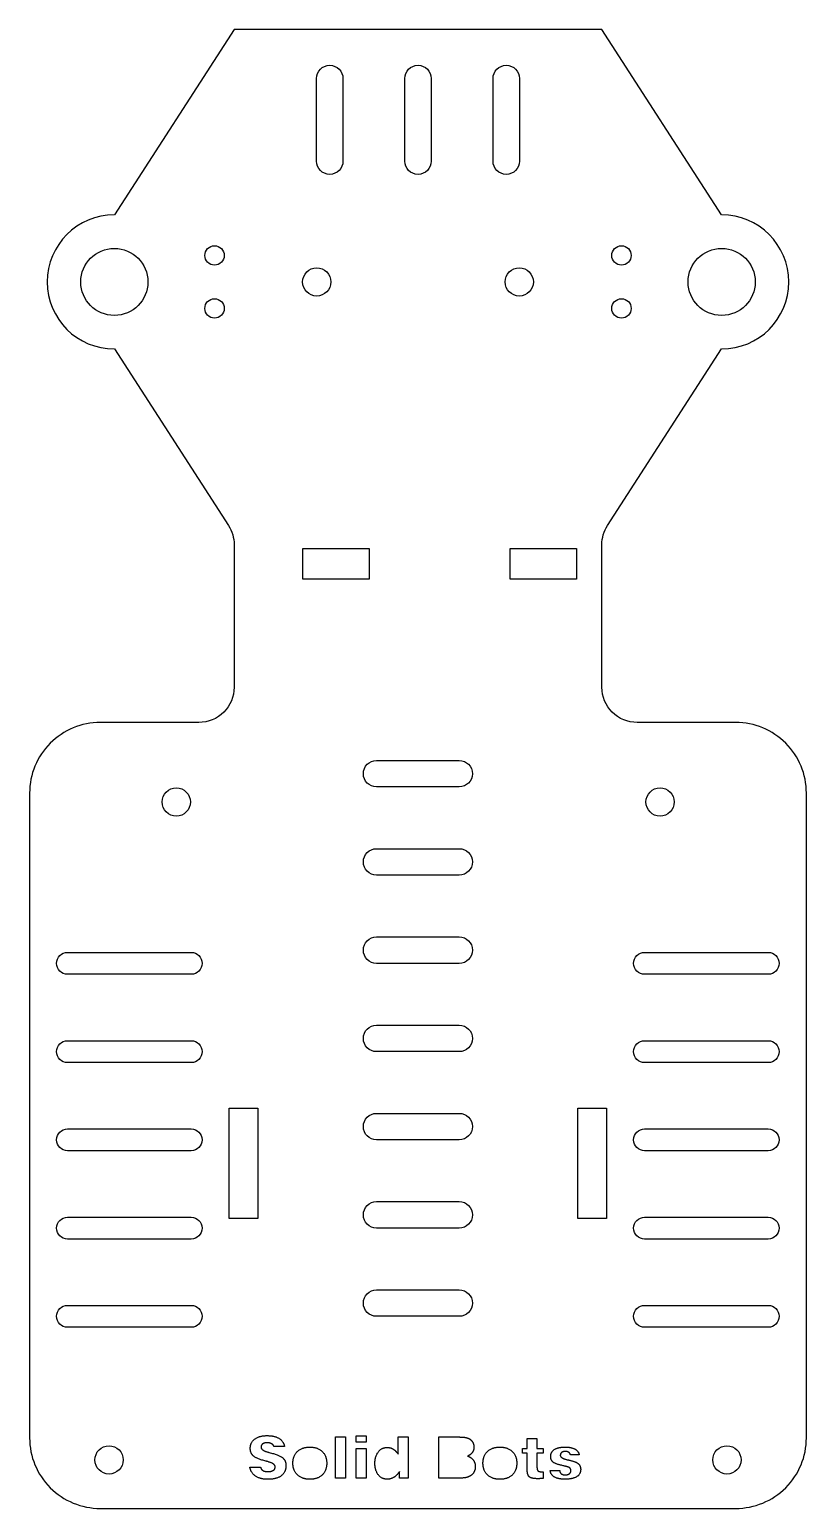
# Model space of a CAD drawing. Header units: millimetres. Extents: x 26 to 114, y 16 to 184.
import ezdxf

# ---------------------------------------------------------------- set-up
doc = ezdxf.new("R2010")
doc.units = ezdxf.units.MM

msp = doc.modelspace()

# ---------------------------------------------------------------- linework, layer by layer
for p, q in [((54.89, 23), (53.68, 23)), ((88.25, 22.09), (87.26, 22.09)), ((50.95, 20.67), (52.17, 20.67)), ((84.98, 20.28), (86.05, 20.28))]:
    msp.add_line(p, q)
for points in [[(94.83, 105.07, -0.414214), (90.83, 109.07), (90.83, 125.22, -0.144392), (91.47, 127.39), (104.4, 147.4, 1), (104.4, 162.6), (90.83, 183.6), (49.17, 183.6), (35.6, 162.6, 1), (35.6, 147.4), (48.53, 127.39, -0.144392), (49.17, 125.22), (49.17, 109.07, -0.414214), (45.17, 105.07), (34, 105.07, 0.414214), (26, 97.07), (26, 24, 0.414214), (34, 16), (106, 16, 0.414214), (114, 24), (114, 97.07, 0.414214), (106, 105.07)], [(61.5, 178.05), (61.5, 168.69, -1), (58.5, 168.69), (58.5, 178.05, -1)], [(68.5, 178.05, -1), (71.5, 178.05), (71.5, 168.69, -1), (68.5, 168.69)], [(81.5, 168.69, -1), (78.5, 168.69), (78.5, 178.05, -1), (81.5, 178.05)], [(74.67, 100.77, -1), (74.67, 97.77), (65.31, 97.77, -1), (65.31, 100.77)], [(74.67, 90.77, -1), (74.67, 87.77), (65.31, 87.77, -1), (65.31, 90.77)], [(74.67, 80.77, -1), (74.67, 77.77), (65.31, 77.77, -1), (65.31, 80.77)], [(44.3, 79.01, -1), (44.3, 76.53), (30.3, 76.53, -1), (30.3, 79.01)], [(109.67, 79.01, -1), (109.67, 76.53), (95.67, 76.53, -1), (95.67, 79.01)], [(65.31, 70.77), (74.67, 70.77, -1), (74.67, 67.77), (65.31, 67.77, -1)], [(44.3, 69.01, -1), (44.3, 66.53), (30.3, 66.53, -1), (30.3, 69.01)], [(95.67, 66.53, -1), (95.67, 69.01), (109.67, 69.01, -1), (109.67, 66.53)], [(65.31, 57.77, -1), (65.31, 60.77), (74.67, 60.77, -1), (74.67, 57.77)], [(44.3, 59.01, -1), (44.3, 56.53), (30.3, 56.53, -1), (30.3, 59.01)], [(109.67, 59.01, -1), (109.67, 56.53), (95.67, 56.53, -1), (95.67, 59.01)], [(65.31, 47.77, -1), (65.31, 50.77), (74.67, 50.77, -1), (74.67, 47.77)], [(44.3, 49.01, -1), (44.3, 46.53), (30.3, 46.53, -1), (30.3, 49.01)], [(109.67, 49.01, -1), (109.67, 46.53), (95.67, 46.53, -1), (95.67, 49.01)], [(65.31, 37.77, -1), (65.31, 40.77), (74.67, 40.77, -1), (74.67, 37.77)], [(44.3, 39.01, -1), (44.3, 36.53), (30.3, 36.53, -1), (30.3, 39.01)], [(95.67, 36.53, -1), (95.67, 39.01), (109.67, 39.01, -1), (109.67, 36.53)]]:
    msp.add_lwpolyline(points, format="xyb", close=True)
for points in [[(64.45, 124.8), (64.45, 121.3), (56.95, 121.3), (56.95, 124.8)], [(87.95, 124.8), (87.95, 121.3), (80.45, 121.3), (80.45, 124.8)], [(48.6, 61.35), (51.85, 61.35), (51.85, 48.85), (48.6, 48.85)], [(88.12, 61.35), (91.37, 61.35), (91.37, 48.85), (88.12, 48.85)], [(60.64, 19.43), (60.64, 24.1), (61.78, 24.1), (61.78, 19.43)], [(62.99, 23.5), (62.99, 24.23), (64.12, 24.23), (64.12, 23.5)], [(62.99, 19.43), (62.99, 22.8), (64.12, 22.8), (64.12, 19.43)]]:
    msp.add_lwpolyline(points, close=True)
for points in [[(67.76, 22.15), (67.76, 24.1), (68.87, 24.1), (68.87, 19.43), (67.91, 19.43), (67.91, 20.18)], [(74.47, 19.43), (72.36, 19.43), (72.36, 24.1), (74.27, 24.1)], [(82.37, 20.42), (82.37, 22.28), (81.85, 22.28), (81.85, 22.8), (82.37, 22.8), (82.37, 23.94), (83.48, 23.94), (83.48, 22.8), (84.18, 22.8), (84.18, 22.28), (83.48, 22.28), (83.48, 20.66)], [(84.07, 20.15), (84.18, 20.15), (84.18, 19.4)]]:
    msp.add_lwpolyline(points)
for centre, radius in [((35.6, 155), 3.8), ((46.95, 158), 1.1), ((93.05, 158), 1.1), ((104.4, 155), 3.8), ((58.53, 155), 1.6), ((81.47, 155), 1.6), ((46.95, 152), 1.1), ((93.05, 152), 1.1), ((42.62, 96.06), 1.6), ((97.42, 96.06), 1.6), ((35, 21.5), 1.6), ((105, 21.5), 1.6)]:
    msp.add_circle(centre, radius)
for points in [[(51, 22.82), (51, 23.48), (52.02, 24.25), (52.88, 24.25)], [(52.88, 24.25), (53.75, 24.25), (54.76, 23.62), (54.89, 23)], [(74.27, 24.1), (74.89, 24.1), (75.45, 24.04), (75.65, 23.97)], [(75.65, 23.97), (75.97, 23.85), (76.34, 23.29), (76.34, 22.93)], [(52.75, 21.36), (51.66, 21.65), (51, 22.27), (51, 22.82)], [(52.9, 23.44), (52.59, 23.44), (52.22, 23.18), (52.22, 22.95)], [(52.22, 22.95), (52.22, 22.57), (53.07, 22.36)], [(53.68, 23), (53.63, 23.21), (53.23, 23.44), (52.9, 23.44)], [(53.07, 22.36), (53.11, 22.35), (53.14, 22.34)], [(53.14, 22.34), (54.32, 22.04), (55.04, 21.42), (55.04, 20.86)], [(55.83, 21.12), (55.83, 21.96), (56.86, 22.95), (57.75, 22.95)], [(57.75, 22.95), (58.63, 22.95), (59.66, 21.97), (59.66, 21.12)], [(65.12, 21.11), (65.12, 21.92), (65.9, 22.91), (66.52, 22.91)], [(66.52, 22.91), (66.88, 22.91), (67.46, 22.56), (67.76, 22.15)], [(76.34, 22.93), (76.34, 22.6), (75.96, 22.07), (75.62, 21.93)], [(75.62, 21.93), (76.06, 21.77), (76.49, 21.18), (76.49, 20.73)], [(77.36, 21.12), (77.36, 21.96), (78.39, 22.95), (79.28, 22.95)], [(79.28, 22.95), (80.16, 22.95), (81.19, 21.97), (81.19, 21.12)], [(85.03, 21.87), (85.03, 22.4), (85.87, 22.95), (86.68, 22.95)], [(86.53, 20.82), (85.62, 21.01), (85.03, 21.45), (85.03, 21.87)], [(86.68, 22.46), (86.43, 22.46), (86.12, 22.22), (86.12, 22.02)], [(86.12, 22.02), (86.12, 21.7), (86.9, 21.52)], [(86.68, 22.95), (87.37, 22.95), (88.19, 22.5), (88.25, 22.09)], [(87.26, 22.09), (87.22, 22.27), (86.91, 22.46), (86.68, 22.46)], [(52.97, 19.3), (52.13, 19.3), (51.08, 20.01), (50.95, 20.67)], [(52.17, 20.67), (52.22, 20.42), (52.64, 20.17), (52.99, 20.17)], [(52.98, 21.3), (52.83, 21.34), (52.75, 21.36)], [(55.04, 20.86), (55.04, 20.09), (53.98, 19.3), (52.97, 19.3)], [(53.82, 20.7), (53.82, 21.08), (52.98, 21.3)], [(52.99, 20.17), (53.39, 20.17), (53.82, 20.44), (53.82, 20.7)], [(57.75, 19.3), (56.87, 19.3), (55.83, 20.29), (55.83, 21.12)], [(59.66, 21.12), (59.66, 20.28), (58.63, 19.3), (57.75, 19.3)], [(66.52, 19.31), (65.89, 19.31), (65.12, 20.3), (65.12, 21.11)], [(67.91, 20.18), (67.61, 19.74), (66.91, 19.31), (66.52, 19.31)], [(76.49, 20.73), (76.49, 20.36), (76.16, 19.8), (75.85, 19.65)], [(79.28, 19.3), (78.39, 19.3), (77.36, 20.29), (77.36, 21.12)], [(81.19, 21.12), (81.19, 20.28), (80.16, 19.3), (79.28, 19.3)], [(83.54, 19.37), (82.84, 19.37), (82.37, 19.8), (82.37, 20.42)], [(83.48, 20.66), (83.48, 20.36), (83.72, 20.15), (84.07, 20.15)], [(86.67, 19.31), (85.89, 19.31), (85.03, 19.8), (84.98, 20.28)], [(86.05, 20.28), (86.07, 20.05), (86.39, 19.8), (86.67, 19.8)], [(87.32, 20.28), (87.32, 20.49), (87.04, 20.71), (86.53, 20.82)], [(88.43, 20.42), (88.43, 19.88), (87.53, 19.31), (86.67, 19.31)], [(86.67, 19.8), (86.97, 19.8), (87.32, 20.06), (87.32, 20.28)], [(86.9, 21.52), (87.04, 21.5), (87.11, 21.48)], [(87.11, 21.48), (87.87, 21.31), (88.43, 20.84), (88.43, 20.42)], [(75.85, 19.65), (75.63, 19.53), (75.07, 19.43), (74.47, 19.43)], [(84.18, 19.4), (84.05, 19.38), (83.74, 19.37), (83.54, 19.37)]]:
    msp.add_open_spline(points, degree=2)

doc.saveas('drawing.dxf')
